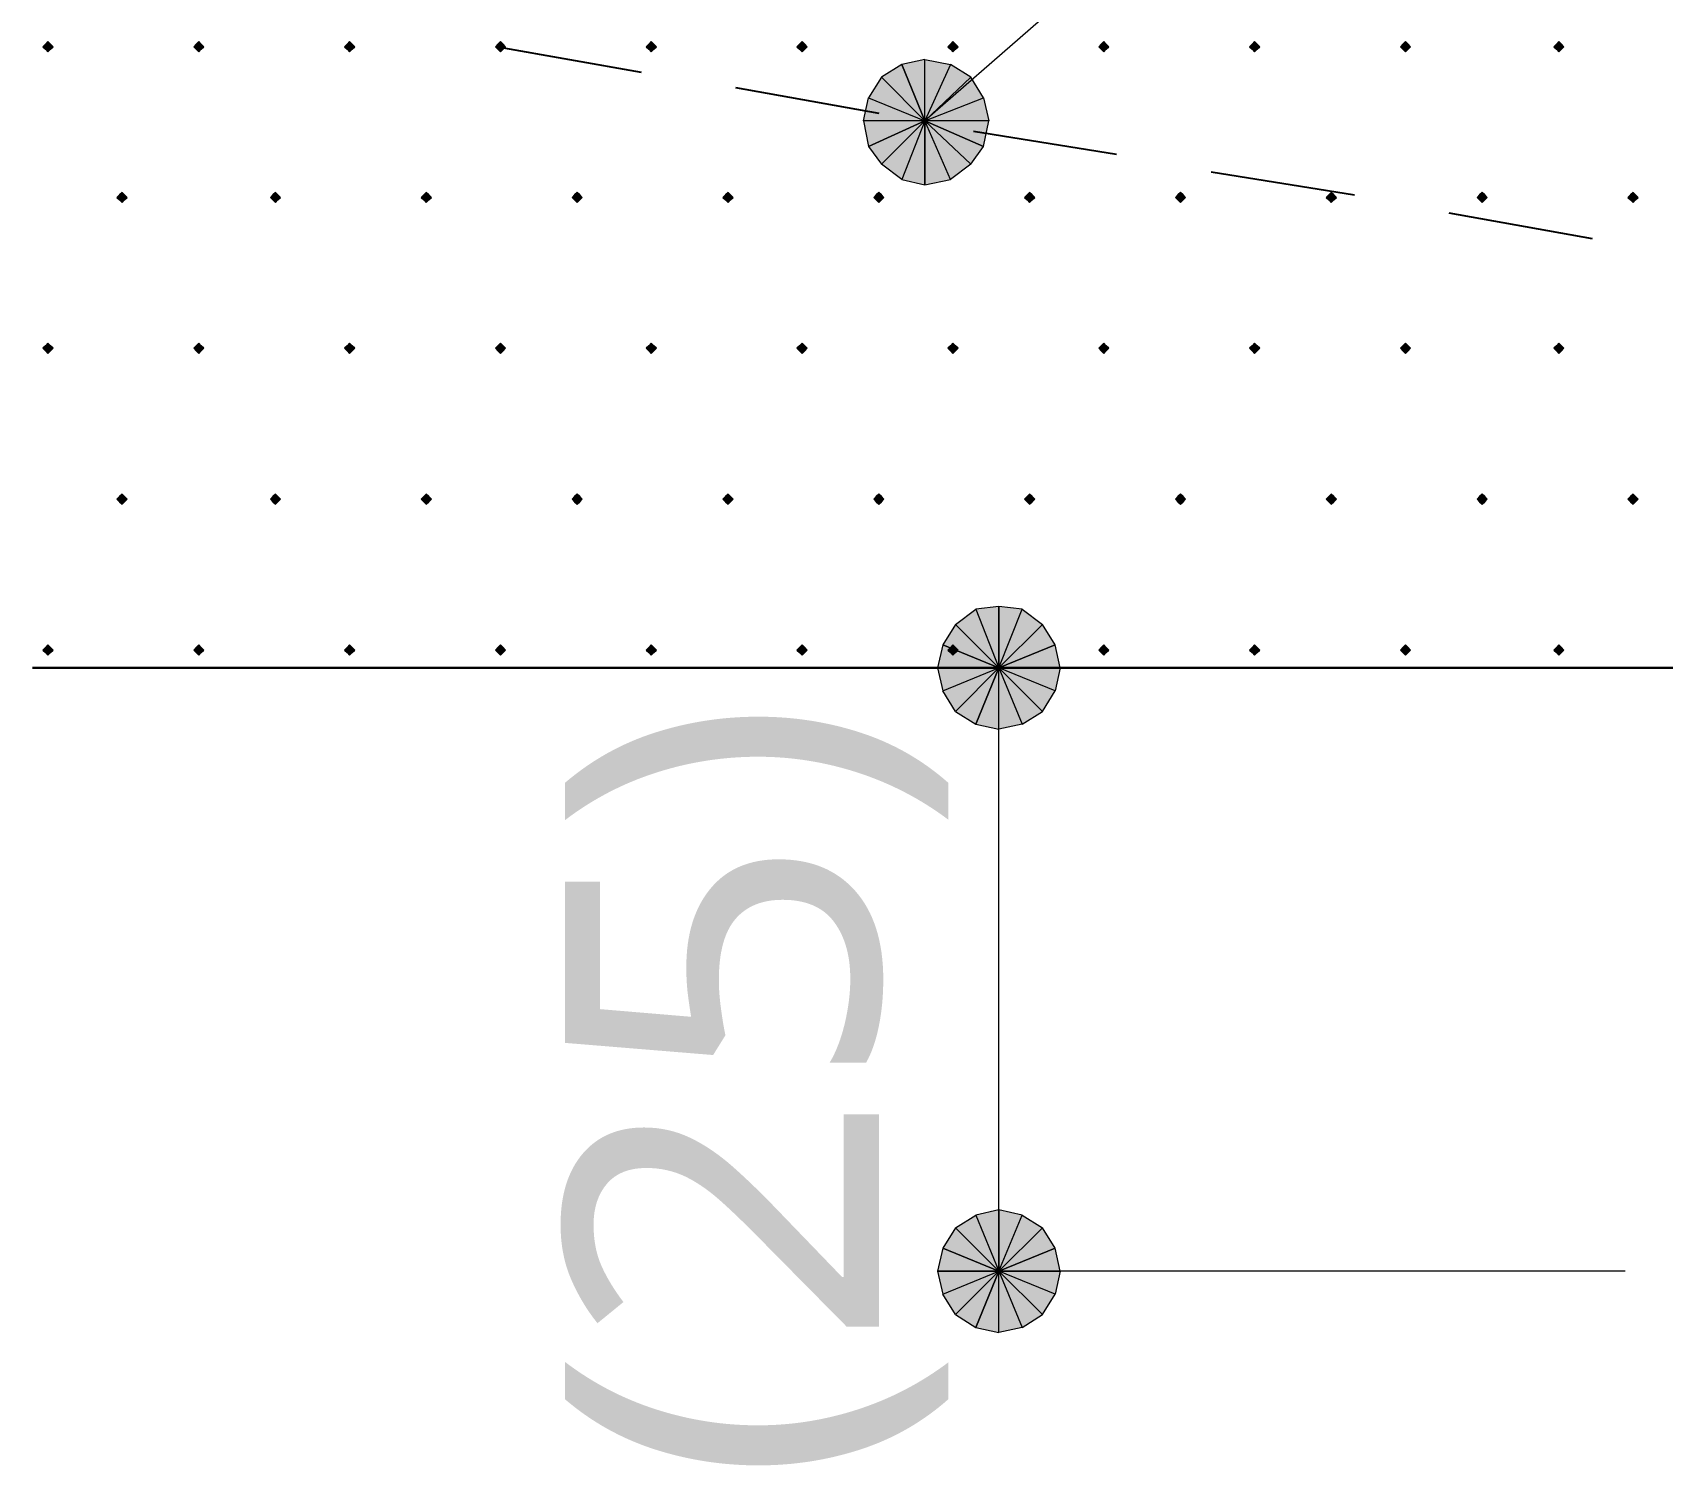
# Model space of a CAD drawing. Header units: millimetres. Extents: x 0 to 420, y 0 to 297.
# Drawn here: x 127.55 to 141.04, y 220.73 to 232.59 of the extents above; entities that cross this region are included whole.
import ezdxf
from ezdxf.enums import TextEntityAlignment as Align

# ---------------------------------------------------------------- set-up
doc = ezdxf.new("R2010")
doc.units = ezdxf.units.MM
doc.styles.add('kst32b', font='NotoSansJP-Variable.ttf')

msp = doc.modelspace()

# ---------------------------------------------------------------- hatches: boundary and pattern name
for points in [[(127.677, 232.516), (127.656, 232.495), (127.635, 232.473), (127.656, 232.452), (127.677, 232.431), (127.699, 232.452), (127.72, 232.473), (127.699, 232.495), (127.677, 232.516)], [(128.926, 232.516), (128.905, 232.495), (128.884, 232.473), (128.905, 232.452), (128.926, 232.431), (128.947, 232.452), (128.969, 232.473), (128.947, 232.495), (128.926, 232.516)], [(130.175, 232.516), (130.154, 232.495), (130.133, 232.473), (130.154, 232.452), (130.175, 232.431), (130.196, 232.452), (130.217, 232.473), (130.196, 232.495), (130.175, 232.516)], [(131.424, 232.516), (131.403, 232.495), (131.382, 232.473), (131.403, 232.452), (131.424, 232.431), (131.445, 232.452), (131.466, 232.473), (131.445, 232.495), (131.424, 232.516)], [(132.673, 232.516), (132.652, 232.495), (132.63, 232.473), (132.652, 232.452), (132.673, 232.431), (132.694, 232.452), (132.715, 232.473), (132.694, 232.495), (132.673, 232.516)], [(133.921, 232.516), (133.9, 232.495), (133.879, 232.473), (133.9, 232.452), (133.921, 232.431), (133.943, 232.452), (133.964, 232.473), (133.943, 232.495), (133.921, 232.516)], [(135.17, 232.516), (135.149, 232.495), (135.128, 232.473), (135.149, 232.452), (135.17, 232.431), (135.192, 232.452), (135.213, 232.473), (135.192, 232.495), (135.17, 232.516)], [(136.419, 232.516), (136.398, 232.495), (136.377, 232.473), (136.398, 232.452), (136.419, 232.431), (136.44, 232.452), (136.462, 232.473), (136.44, 232.495), (136.419, 232.516)], [(137.668, 232.516), (137.647, 232.495), (137.626, 232.473), (137.647, 232.452), (137.668, 232.431), (137.689, 232.452), (137.71, 232.473), (137.689, 232.495), (137.668, 232.516)], [(138.917, 232.516), (138.896, 232.495), (138.875, 232.473), (138.896, 232.452), (138.917, 232.431), (138.938, 232.452), (138.959, 232.473), (138.938, 232.495), (138.917, 232.516)], [(140.187, 232.516), (140.166, 232.495), (140.145, 232.473), (140.166, 232.452), (140.187, 232.431), (140.208, 232.452), (140.229, 232.473), (140.208, 232.495), (140.187, 232.516)], [(134.747, 232.325), (134.578, 232.22), (134.938, 231.86), (134.747, 232.325)], [(128.291, 231.267), (128.27, 231.246), (128.249, 231.225), (128.27, 231.204), (128.291, 231.182), (128.312, 231.204), (128.334, 231.225), (128.312, 231.246), (128.291, 231.267)], [(129.561, 231.267), (129.54, 231.246), (129.519, 231.225), (129.54, 231.204), (129.561, 231.182), (129.582, 231.204), (129.604, 231.225), (129.582, 231.246), (129.561, 231.267)], [(130.81, 231.267), (130.789, 231.246), (130.768, 231.225), (130.789, 231.204), (130.81, 231.182), (130.831, 231.204), (130.852, 231.225), (130.831, 231.246), (130.81, 231.267)], [(132.059, 231.267), (132.038, 231.246), (132.017, 231.225), (132.038, 231.204), (132.059, 231.182), (132.08, 231.204), (132.101, 231.225), (132.08, 231.246), (132.059, 231.267)], [(133.308, 231.267), (133.287, 231.246), (133.265, 231.225), (133.287, 231.204), (133.308, 231.182), (133.329, 231.204), (133.35, 231.225), (133.329, 231.246), (133.308, 231.267)], [(134.557, 231.267), (134.535, 231.246), (134.514, 231.225), (134.535, 231.204), (134.557, 231.182), (134.578, 231.204), (134.599, 231.225), (134.578, 231.246), (134.557, 231.267)], [(135.805, 231.267), (135.784, 231.246), (135.763, 231.225), (135.784, 231.204), (135.805, 231.182), (135.827, 231.204), (135.848, 231.225), (135.827, 231.246), (135.805, 231.267)], [(137.054, 231.267), (137.033, 231.246), (137.012, 231.225), (137.033, 231.204), (137.054, 231.182), (137.075, 231.204), (137.096, 231.225), (137.075, 231.246), (137.054, 231.267)], [(138.303, 231.267), (138.282, 231.246), (138.261, 231.225), (138.282, 231.204), (138.303, 231.182), (138.324, 231.204), (138.345, 231.225), (138.324, 231.246), (138.303, 231.267)], [(139.552, 231.267), (139.531, 231.246), (139.51, 231.225), (139.531, 231.204), (139.552, 231.182), (139.573, 231.204), (139.594, 231.225), (139.573, 231.246), (139.552, 231.267)], [(140.801, 231.267), (140.779, 231.246), (140.758, 231.225), (140.779, 231.204), (140.801, 231.182), (140.822, 231.204), (140.843, 231.225), (140.822, 231.246), (140.801, 231.267)], [(127.677, 230.018), (127.656, 229.997), (127.635, 229.976), (127.656, 229.955), (127.677, 229.933), (127.699, 229.955), (127.72, 229.976), (127.699, 229.997), (127.677, 230.018)], [(128.926, 230.018), (128.905, 229.997), (128.884, 229.976), (128.905, 229.955), (128.926, 229.933), (128.947, 229.955), (128.969, 229.976), (128.947, 229.997), (128.926, 230.018)], [(130.175, 230.018), (130.154, 229.997), (130.133, 229.976), (130.154, 229.955), (130.175, 229.933), (130.196, 229.955), (130.217, 229.976), (130.196, 229.997), (130.175, 230.018)], [(131.424, 230.018), (131.403, 229.997), (131.382, 229.976), (131.403, 229.955), (131.424, 229.933), (131.445, 229.955), (131.466, 229.976), (131.445, 229.997), (131.424, 230.018)], [(132.673, 230.018), (132.652, 229.997), (132.63, 229.976), (132.652, 229.955), (132.673, 229.933), (132.694, 229.955), (132.715, 229.976), (132.694, 229.997), (132.673, 230.018)], [(133.921, 230.018), (133.9, 229.997), (133.879, 229.976), (133.9, 229.955), (133.921, 229.933), (133.943, 229.955), (133.964, 229.976), (133.943, 229.997), (133.921, 230.018)], [(135.17, 230.018), (135.149, 229.997), (135.128, 229.976), (135.149, 229.955), (135.17, 229.933), (135.192, 229.955), (135.213, 229.976), (135.192, 229.997), (135.17, 230.018)], [(136.419, 230.018), (136.398, 229.997), (136.377, 229.976), (136.398, 229.955), (136.419, 229.933), (136.44, 229.955), (136.462, 229.976), (136.44, 229.997), (136.419, 230.018)], [(137.668, 230.018), (137.647, 229.997), (137.626, 229.976), (137.647, 229.955), (137.668, 229.933), (137.689, 229.955), (137.71, 229.976), (137.689, 229.997), (137.668, 230.018)], [(138.917, 230.018), (138.896, 229.997), (138.875, 229.976), (138.896, 229.955), (138.917, 229.933), (138.938, 229.955), (138.959, 229.976), (138.938, 229.997), (138.917, 230.018)], [(140.187, 230.018), (140.166, 229.997), (140.145, 229.976), (140.166, 229.955), (140.187, 229.933), (140.208, 229.955), (140.229, 229.976), (140.208, 229.997), (140.187, 230.018)], [(128.291, 228.769), (128.27, 228.748), (128.249, 228.727), (128.27, 228.706), (128.291, 228.685), (128.312, 228.706), (128.334, 228.727), (128.312, 228.748), (128.291, 228.769)], [(129.561, 228.769), (129.54, 228.748), (129.519, 228.727), (129.54, 228.706), (129.561, 228.685), (129.582, 228.706), (129.604, 228.727), (129.582, 228.748), (129.561, 228.769)], [(130.81, 228.769), (130.789, 228.748), (130.768, 228.727), (130.789, 228.706), (130.81, 228.685), (130.831, 228.706), (130.852, 228.727), (130.831, 228.748), (130.81, 228.769)], [(132.059, 228.769), (132.038, 228.748), (132.017, 228.727), (132.038, 228.706), (132.059, 228.685), (132.08, 228.706), (132.101, 228.727), (132.08, 228.748), (132.059, 228.769)], [(133.308, 228.769), (133.287, 228.748), (133.265, 228.727), (133.287, 228.706), (133.308, 228.685), (133.329, 228.706), (133.35, 228.727), (133.329, 228.748), (133.308, 228.769)], [(134.557, 228.769), (134.535, 228.748), (134.514, 228.727), (134.535, 228.706), (134.557, 228.685), (134.578, 228.706), (134.599, 228.727), (134.578, 228.748), (134.557, 228.769)], [(135.805, 228.769), (135.784, 228.748), (135.763, 228.727), (135.784, 228.706), (135.805, 228.685), (135.827, 228.706), (135.848, 228.727), (135.827, 228.748), (135.805, 228.769)], [(137.054, 228.769), (137.033, 228.748), (137.012, 228.727), (137.033, 228.706), (137.054, 228.685), (137.075, 228.706), (137.096, 228.727), (137.075, 228.748), (137.054, 228.769)], [(138.303, 228.769), (138.282, 228.748), (138.261, 228.727), (138.282, 228.706), (138.303, 228.685), (138.324, 228.706), (138.345, 228.727), (138.324, 228.748), (138.303, 228.769)], [(139.552, 228.769), (139.531, 228.748), (139.51, 228.727), (139.531, 228.706), (139.552, 228.685), (139.573, 228.706), (139.594, 228.727), (139.573, 228.748), (139.552, 228.769)], [(140.801, 228.769), (140.779, 228.748), (140.758, 228.727), (140.779, 228.706), (140.801, 228.685), (140.822, 228.706), (140.843, 228.727), (140.822, 228.748), (140.801, 228.769)], [(127.677, 227.521), (127.656, 227.499), (127.635, 227.478), (127.656, 227.457), (127.677, 227.436), (127.699, 227.457), (127.72, 227.478), (127.699, 227.499), (127.677, 227.521)], [(128.926, 227.521), (128.905, 227.499), (128.884, 227.478), (128.905, 227.457), (128.926, 227.436), (128.947, 227.457), (128.969, 227.478), (128.947, 227.499), (128.926, 227.521)], [(130.175, 227.521), (130.154, 227.499), (130.133, 227.478), (130.154, 227.457), (130.175, 227.436), (130.196, 227.457), (130.217, 227.478), (130.196, 227.499), (130.175, 227.521)], [(131.424, 227.521), (131.403, 227.499), (131.382, 227.478), (131.403, 227.457), (131.424, 227.436), (131.445, 227.457), (131.466, 227.478), (131.445, 227.499), (131.424, 227.521)], [(132.673, 227.521), (132.652, 227.499), (132.63, 227.478), (132.652, 227.457), (132.673, 227.436), (132.694, 227.457), (132.715, 227.478), (132.694, 227.499), (132.673, 227.521)], [(133.921, 227.521), (133.9, 227.499), (133.879, 227.478), (133.9, 227.457), (133.921, 227.436), (133.943, 227.457), (133.964, 227.478), (133.943, 227.499), (133.921, 227.521)], [(135.086, 227.521), (135.043, 227.33), (135.551, 227.33), (135.086, 227.521)], [(135.17, 227.521), (135.149, 227.499), (135.128, 227.478), (135.149, 227.457), (135.17, 227.436), (135.192, 227.457), (135.213, 227.478), (135.192, 227.499), (135.17, 227.521)], [(136.419, 227.521), (136.398, 227.499), (136.377, 227.478), (136.398, 227.457), (136.419, 227.436), (136.44, 227.457), (136.462, 227.478), (136.44, 227.499), (136.419, 227.521)], [(137.668, 227.521), (137.647, 227.499), (137.626, 227.478), (137.647, 227.457), (137.668, 227.436), (137.689, 227.457), (137.71, 227.478), (137.689, 227.499), (137.668, 227.521)], [(138.917, 227.521), (138.896, 227.499), (138.875, 227.478), (138.896, 227.457), (138.917, 227.436), (138.938, 227.457), (138.959, 227.478), (138.938, 227.499), (138.917, 227.521)], [(140.187, 227.521), (140.166, 227.499), (140.145, 227.478), (140.166, 227.457), (140.187, 227.436), (140.208, 227.457), (140.229, 227.478), (140.208, 227.499), (140.187, 227.521)], [(135.086, 222.525), (135.043, 222.335), (135.551, 222.335), (135.086, 222.525)]]:
    msp.add_hatch(color=7).paths.add_polyline_path(points)
h = msp.add_hatch(color=7)
h.paths.add_polyline_path([(135.319, 232.22), (135.149, 232.325), (134.938, 231.86), (135.319, 232.22)])
h.paths.add_polyline_path([(135.149, 232.325), (134.938, 231.86), (134.938, 232.368), (135.149, 232.325)])
h.paths.add_polyline_path([(134.938, 231.86), (134.938, 232.368), (134.747, 232.325), (134.938, 231.86)])
h = msp.add_hatch(color=7)
h.paths.add_polyline_path([(134.578, 232.22), (134.472, 232.05), (134.938, 231.86), (134.578, 232.22)])
h.paths.add_polyline_path([(134.472, 232.05), (134.938, 231.86), (134.429, 231.86), (134.472, 232.05)])
h.paths.add_polyline_path([(134.938, 231.86), (134.429, 231.86), (134.472, 231.648), (134.938, 231.86)])
h = msp.add_hatch(color=7)
h.paths.add_polyline_path([(135.424, 231.648), (135.467, 231.86), (134.938, 231.86), (135.424, 231.648)])
h.paths.add_polyline_path([(135.467, 231.86), (134.938, 231.86), (135.424, 232.05), (135.467, 231.86)])
h.paths.add_polyline_path([(134.938, 231.86), (135.424, 232.05), (135.319, 232.22), (134.938, 231.86)])
h = msp.add_hatch(color=7)
h.paths.add_polyline_path([(134.472, 231.648), (134.578, 231.5), (134.938, 231.86), (134.472, 231.648)])
h.paths.add_polyline_path([(134.578, 231.5), (134.938, 231.86), (134.747, 231.373), (134.578, 231.5)])
h.paths.add_polyline_path([(134.938, 231.86), (134.747, 231.373), (134.938, 231.33), (134.938, 231.86)])
h = msp.add_hatch(color=7)
h.paths.add_polyline_path([(134.938, 231.33), (135.149, 231.373), (134.938, 231.86), (134.938, 231.33)])
h.paths.add_polyline_path([(135.149, 231.373), (134.938, 231.86), (135.319, 231.5), (135.149, 231.373)])
h.paths.add_polyline_path([(134.938, 231.86), (135.319, 231.5), (135.424, 231.648), (134.938, 231.86)])
h = msp.add_hatch(color=7)
h.paths.add_polyline_path([(135.551, 227.838), (135.361, 227.817), (135.551, 227.33), (135.551, 227.838)])
h.paths.add_polyline_path([(135.361, 227.817), (135.551, 227.33), (135.192, 227.69), (135.361, 227.817)])
h.paths.add_polyline_path([(135.551, 227.33), (135.192, 227.69), (135.086, 227.521), (135.551, 227.33)])
h = msp.add_hatch(color=7)
h.paths.add_polyline_path([(136.017, 227.521), (135.911, 227.69), (135.551, 227.33), (136.017, 227.521)])
h.paths.add_polyline_path([(135.911, 227.69), (135.551, 227.33), (135.742, 227.817), (135.911, 227.69)])
h.paths.add_polyline_path([(135.551, 227.33), (135.742, 227.817), (135.551, 227.838), (135.551, 227.33)])
h = msp.add_hatch(color=7)
h.paths.add_polyline_path([(135.911, 226.97), (136.017, 227.139), (135.551, 227.33), (135.911, 226.97)])
h.paths.add_polyline_path([(136.017, 227.139), (135.551, 227.33), (136.059, 227.33), (136.017, 227.139)])
h.paths.add_polyline_path([(135.551, 227.33), (136.059, 227.33), (136.017, 227.521), (135.551, 227.33)])
h = msp.add_hatch(color=7)
h.paths.add_polyline_path([(135.043, 227.33), (135.086, 227.139), (135.551, 227.33), (135.043, 227.33)])
h.paths.add_polyline_path([(135.086, 227.139), (135.551, 227.33), (135.192, 226.97), (135.086, 227.139)])
h.paths.add_polyline_path([(135.551, 227.33), (135.192, 226.97), (135.361, 226.864), (135.551, 227.33)])
h = msp.add_hatch(color=7)
h.paths.add_polyline_path([(135.361, 226.864), (135.551, 226.822), (135.551, 227.33), (135.361, 226.864)])
h.paths.add_polyline_path([(135.551, 226.822), (135.551, 227.33), (135.742, 226.864), (135.551, 226.822)])
h.paths.add_polyline_path([(135.551, 227.33), (135.742, 226.864), (135.911, 226.97), (135.551, 227.33)])
h = msp.add_hatch(color=7)
h.paths.add_polyline_path([(135.551, 222.843), (135.361, 222.8), (135.551, 222.335), (135.551, 222.843)])
h.paths.add_polyline_path([(135.361, 222.8), (135.551, 222.335), (135.192, 222.695), (135.361, 222.8)])
h.paths.add_polyline_path([(135.551, 222.335), (135.192, 222.695), (135.086, 222.525), (135.551, 222.335)])
h = msp.add_hatch(color=7)
h.paths.add_polyline_path([(136.017, 222.525), (135.911, 222.695), (135.551, 222.335), (136.017, 222.525)])
h.paths.add_polyline_path([(135.911, 222.695), (135.551, 222.335), (135.742, 222.8), (135.911, 222.695)])
h.paths.add_polyline_path([(135.551, 222.335), (135.742, 222.8), (135.551, 222.843), (135.551, 222.335)])
h = msp.add_hatch(color=7)
h.paths.add_polyline_path([(135.911, 221.975), (136.017, 222.144), (135.551, 222.335), (135.911, 221.975)])
h.paths.add_polyline_path([(136.017, 222.144), (135.551, 222.335), (136.059, 222.335), (136.017, 222.144)])
h.paths.add_polyline_path([(135.551, 222.335), (136.059, 222.335), (136.017, 222.525), (135.551, 222.335)])
h = msp.add_hatch(color=7)
h.paths.add_polyline_path([(135.043, 222.335), (135.086, 222.144), (135.551, 222.335), (135.043, 222.335)])
h.paths.add_polyline_path([(135.086, 222.144), (135.551, 222.335), (135.192, 221.975), (135.086, 222.144)])
h.paths.add_polyline_path([(135.551, 222.335), (135.192, 221.975), (135.361, 221.869), (135.551, 222.335)])
h = msp.add_hatch(color=7)
h.paths.add_polyline_path([(135.361, 221.869), (135.551, 221.827), (135.551, 222.335), (135.361, 221.869)])
h.paths.add_polyline_path([(135.551, 221.827), (135.551, 222.335), (135.742, 221.869), (135.551, 221.827)])
h.paths.add_polyline_path([(135.551, 222.335), (135.742, 221.869), (135.911, 221.975), (135.551, 222.335)])

# ---------------------------------------------------------------- linework, layer by layer
at = {"lineweight": 13}
for points in [[(145.436, 241.004), (134.938, 231.86)], [(140.737, 222.335), (135.551, 222.335), (135.551, 227.33)]]:
    msp.add_lwpolyline(points, dxfattribs=at)
at = {"lineweight": 0}
for points in [[(127.677, 232.516), (127.656, 232.495), (127.635, 232.473), (127.656, 232.452), (127.677, 232.431), (127.699, 232.452), (127.72, 232.473), (127.699, 232.495)], [(128.926, 232.516), (128.905, 232.495), (128.884, 232.473), (128.905, 232.452), (128.926, 232.431), (128.947, 232.452), (128.969, 232.473), (128.947, 232.495)], [(130.175, 232.516), (130.154, 232.495), (130.133, 232.473), (130.154, 232.452), (130.175, 232.431), (130.196, 232.452), (130.217, 232.473), (130.196, 232.495)], [(131.424, 232.516), (131.403, 232.495), (131.382, 232.473), (131.403, 232.452), (131.424, 232.431), (131.445, 232.452), (131.466, 232.473), (131.445, 232.495)], [(132.673, 232.516), (132.652, 232.495), (132.63, 232.473), (132.652, 232.452), (132.673, 232.431), (132.694, 232.452), (132.715, 232.473), (132.694, 232.495)], [(133.921, 232.516), (133.9, 232.495), (133.879, 232.473), (133.9, 232.452), (133.921, 232.431), (133.943, 232.452), (133.964, 232.473), (133.943, 232.495)], [(135.17, 232.516), (135.149, 232.495), (135.128, 232.473), (135.149, 232.452), (135.17, 232.431), (135.192, 232.452), (135.213, 232.473), (135.192, 232.495)], [(136.419, 232.516), (136.398, 232.495), (136.377, 232.473), (136.398, 232.452), (136.419, 232.431), (136.44, 232.452), (136.462, 232.473), (136.44, 232.495)], [(137.668, 232.516), (137.647, 232.495), (137.626, 232.473), (137.647, 232.452), (137.668, 232.431), (137.689, 232.452), (137.71, 232.473), (137.689, 232.495)], [(138.917, 232.516), (138.896, 232.495), (138.875, 232.473), (138.896, 232.452), (138.917, 232.431), (138.938, 232.452), (138.959, 232.473), (138.938, 232.495)], [(140.187, 232.516), (140.166, 232.495), (140.145, 232.473), (140.166, 232.452), (140.187, 232.431), (140.208, 232.452), (140.229, 232.473), (140.208, 232.495)], [(134.938, 231.86), (134.938, 232.368), (134.747, 232.325)], [(135.149, 232.325), (134.938, 231.86), (134.938, 232.368)], [(134.747, 232.325), (134.578, 232.22), (134.938, 231.86)], [(135.319, 232.22), (135.149, 232.325), (134.938, 231.86)], [(134.578, 232.22), (134.472, 232.05), (134.938, 231.86)], [(134.938, 231.86), (135.424, 232.05), (135.319, 232.22)], [(134.472, 232.05), (134.938, 231.86), (134.429, 231.86)], [(135.467, 231.86), (134.938, 231.86), (135.424, 232.05)], [(134.938, 231.86), (134.429, 231.86), (134.472, 231.648)], [(134.472, 231.648), (134.578, 231.5), (134.938, 231.86)], [(134.578, 231.5), (134.938, 231.86), (134.747, 231.373)], [(134.938, 231.86), (134.747, 231.373), (134.938, 231.33)], [(134.938, 231.33), (135.149, 231.373), (134.938, 231.86)], [(135.149, 231.373), (134.938, 231.86), (135.319, 231.5)], [(134.938, 231.86), (135.319, 231.5), (135.424, 231.648)], [(135.424, 231.648), (135.467, 231.86), (134.938, 231.86)], [(128.291, 231.267), (128.27, 231.246), (128.249, 231.225), (128.27, 231.204), (128.291, 231.182), (128.312, 231.204), (128.334, 231.225), (128.312, 231.246)], [(129.561, 231.267), (129.54, 231.246), (129.519, 231.225), (129.54, 231.204), (129.561, 231.182), (129.582, 231.204), (129.604, 231.225), (129.582, 231.246)], [(130.81, 231.267), (130.789, 231.246), (130.768, 231.225), (130.789, 231.204), (130.81, 231.182), (130.831, 231.204), (130.852, 231.225), (130.831, 231.246)], [(132.059, 231.267), (132.038, 231.246), (132.017, 231.225), (132.038, 231.204), (132.059, 231.182), (132.08, 231.204), (132.101, 231.225), (132.08, 231.246)], [(133.308, 231.267), (133.287, 231.246), (133.265, 231.225), (133.287, 231.204), (133.308, 231.182), (133.329, 231.204), (133.35, 231.225), (133.329, 231.246)], [(134.557, 231.267), (134.535, 231.246), (134.514, 231.225), (134.535, 231.204), (134.557, 231.182), (134.578, 231.204), (134.599, 231.225), (134.578, 231.246)], [(135.805, 231.267), (135.784, 231.246), (135.763, 231.225), (135.784, 231.204), (135.805, 231.182), (135.827, 231.204), (135.848, 231.225), (135.827, 231.246)], [(137.054, 231.267), (137.033, 231.246), (137.012, 231.225), (137.033, 231.204), (137.054, 231.182), (137.075, 231.204), (137.096, 231.225), (137.075, 231.246)], [(138.303, 231.267), (138.282, 231.246), (138.261, 231.225), (138.282, 231.204), (138.303, 231.182), (138.324, 231.204), (138.345, 231.225), (138.324, 231.246)], [(139.552, 231.267), (139.531, 231.246), (139.51, 231.225), (139.531, 231.204), (139.552, 231.182), (139.573, 231.204), (139.594, 231.225), (139.573, 231.246)], [(140.801, 231.267), (140.779, 231.246), (140.758, 231.225), (140.779, 231.204), (140.801, 231.182), (140.822, 231.204), (140.843, 231.225), (140.822, 231.246)], [(127.677, 230.018), (127.656, 229.997), (127.635, 229.976), (127.656, 229.955), (127.677, 229.933), (127.699, 229.955), (127.72, 229.976), (127.699, 229.997)], [(128.926, 230.018), (128.905, 229.997), (128.884, 229.976), (128.905, 229.955), (128.926, 229.933), (128.947, 229.955), (128.969, 229.976), (128.947, 229.997)], [(130.175, 230.018), (130.154, 229.997), (130.133, 229.976), (130.154, 229.955), (130.175, 229.933), (130.196, 229.955), (130.217, 229.976), (130.196, 229.997)], [(131.424, 230.018), (131.403, 229.997), (131.382, 229.976), (131.403, 229.955), (131.424, 229.933), (131.445, 229.955), (131.466, 229.976), (131.445, 229.997)], [(132.673, 230.018), (132.652, 229.997), (132.63, 229.976), (132.652, 229.955), (132.673, 229.933), (132.694, 229.955), (132.715, 229.976), (132.694, 229.997)], [(133.921, 230.018), (133.9, 229.997), (133.879, 229.976), (133.9, 229.955), (133.921, 229.933), (133.943, 229.955), (133.964, 229.976), (133.943, 229.997)], [(135.17, 230.018), (135.149, 229.997), (135.128, 229.976), (135.149, 229.955), (135.17, 229.933), (135.192, 229.955), (135.213, 229.976), (135.192, 229.997)], [(136.419, 230.018), (136.398, 229.997), (136.377, 229.976), (136.398, 229.955), (136.419, 229.933), (136.44, 229.955), (136.462, 229.976), (136.44, 229.997)], [(137.668, 230.018), (137.647, 229.997), (137.626, 229.976), (137.647, 229.955), (137.668, 229.933), (137.689, 229.955), (137.71, 229.976), (137.689, 229.997)], [(138.917, 230.018), (138.896, 229.997), (138.875, 229.976), (138.896, 229.955), (138.917, 229.933), (138.938, 229.955), (138.959, 229.976), (138.938, 229.997)], [(140.187, 230.018), (140.166, 229.997), (140.145, 229.976), (140.166, 229.955), (140.187, 229.933), (140.208, 229.955), (140.229, 229.976), (140.208, 229.997)], [(128.291, 228.769), (128.27, 228.748), (128.249, 228.727), (128.27, 228.706), (128.291, 228.685), (128.312, 228.706), (128.334, 228.727), (128.312, 228.748)], [(129.561, 228.769), (129.54, 228.748), (129.519, 228.727), (129.54, 228.706), (129.561, 228.685), (129.582, 228.706), (129.604, 228.727), (129.582, 228.748)], [(130.81, 228.769), (130.789, 228.748), (130.768, 228.727), (130.789, 228.706), (130.81, 228.685), (130.831, 228.706), (130.852, 228.727), (130.831, 228.748)], [(132.059, 228.769), (132.038, 228.748), (132.017, 228.727), (132.038, 228.706), (132.059, 228.685), (132.08, 228.706), (132.101, 228.727), (132.08, 228.748)], [(133.308, 228.769), (133.287, 228.748), (133.265, 228.727), (133.287, 228.706), (133.308, 228.685), (133.329, 228.706), (133.35, 228.727), (133.329, 228.748)], [(134.557, 228.769), (134.535, 228.748), (134.514, 228.727), (134.535, 228.706), (134.557, 228.685), (134.578, 228.706), (134.599, 228.727), (134.578, 228.748)], [(135.805, 228.769), (135.784, 228.748), (135.763, 228.727), (135.784, 228.706), (135.805, 228.685), (135.827, 228.706), (135.848, 228.727), (135.827, 228.748)], [(137.054, 228.769), (137.033, 228.748), (137.012, 228.727), (137.033, 228.706), (137.054, 228.685), (137.075, 228.706), (137.096, 228.727), (137.075, 228.748)], [(138.303, 228.769), (138.282, 228.748), (138.261, 228.727), (138.282, 228.706), (138.303, 228.685), (138.324, 228.706), (138.345, 228.727), (138.324, 228.748)], [(139.552, 228.769), (139.531, 228.748), (139.51, 228.727), (139.531, 228.706), (139.552, 228.685), (139.573, 228.706), (139.594, 228.727), (139.573, 228.748)], [(140.801, 228.769), (140.779, 228.748), (140.758, 228.727), (140.779, 228.706), (140.801, 228.685), (140.822, 228.706), (140.843, 228.727), (140.822, 228.748)], [(135.361, 227.817), (135.551, 227.33), (135.192, 227.69)], [(135.551, 227.838), (135.361, 227.817), (135.551, 227.33)], [(135.551, 227.33), (135.742, 227.817), (135.551, 227.838)], [(135.911, 227.69), (135.551, 227.33), (135.742, 227.817)], [(135.551, 227.33), (135.192, 227.69), (135.086, 227.521)], [(136.017, 227.521), (135.911, 227.69), (135.551, 227.33)], [(127.677, 227.521), (127.656, 227.499), (127.635, 227.478), (127.656, 227.457), (127.677, 227.436), (127.699, 227.457), (127.72, 227.478), (127.699, 227.499)], [(128.926, 227.521), (128.905, 227.499), (128.884, 227.478), (128.905, 227.457), (128.926, 227.436), (128.947, 227.457), (128.969, 227.478), (128.947, 227.499)], [(130.175, 227.521), (130.154, 227.499), (130.133, 227.478), (130.154, 227.457), (130.175, 227.436), (130.196, 227.457), (130.217, 227.478), (130.196, 227.499)], [(131.424, 227.521), (131.403, 227.499), (131.382, 227.478), (131.403, 227.457), (131.424, 227.436), (131.445, 227.457), (131.466, 227.478), (131.445, 227.499)], [(132.673, 227.521), (132.652, 227.499), (132.63, 227.478), (132.652, 227.457), (132.673, 227.436), (132.694, 227.457), (132.715, 227.478), (132.694, 227.499)], [(133.921, 227.521), (133.9, 227.499), (133.879, 227.478), (133.9, 227.457), (133.921, 227.436), (133.943, 227.457), (133.964, 227.478), (133.943, 227.499)], [(135.086, 227.521), (135.043, 227.33), (135.551, 227.33)], [(135.17, 227.521), (135.149, 227.499), (135.128, 227.478), (135.149, 227.457), (135.17, 227.436), (135.192, 227.457), (135.213, 227.478), (135.192, 227.499)], [(135.551, 227.33), (136.059, 227.33), (136.017, 227.521)], [(136.419, 227.521), (136.398, 227.499), (136.377, 227.478), (136.398, 227.457), (136.419, 227.436), (136.44, 227.457), (136.462, 227.478), (136.44, 227.499)], [(137.668, 227.521), (137.647, 227.499), (137.626, 227.478), (137.647, 227.457), (137.668, 227.436), (137.689, 227.457), (137.71, 227.478), (137.689, 227.499)], [(138.917, 227.521), (138.896, 227.499), (138.875, 227.478), (138.896, 227.457), (138.917, 227.436), (138.938, 227.457), (138.959, 227.478), (138.938, 227.499)], [(140.187, 227.521), (140.166, 227.499), (140.145, 227.478), (140.166, 227.457), (140.187, 227.436), (140.208, 227.457), (140.229, 227.478), (140.208, 227.499)], [(135.043, 227.33), (135.086, 227.139), (135.551, 227.33)], [(135.086, 227.139), (135.551, 227.33), (135.192, 226.97)], [(135.551, 227.33), (135.192, 226.97), (135.361, 226.864)], [(135.361, 226.864), (135.551, 226.822), (135.551, 227.33)], [(135.551, 226.822), (135.551, 227.33), (135.742, 226.864)], [(135.551, 227.33), (135.742, 226.864), (135.911, 226.97)], [(135.911, 226.97), (136.017, 227.139), (135.551, 227.33)], [(136.017, 227.139), (135.551, 227.33), (136.059, 227.33)], [(135.361, 222.8), (135.551, 222.335), (135.192, 222.695)], [(135.551, 222.843), (135.361, 222.8), (135.551, 222.335)], [(135.551, 222.335), (135.742, 222.8), (135.551, 222.843)], [(135.911, 222.695), (135.551, 222.335), (135.742, 222.8)], [(135.551, 222.335), (135.192, 222.695), (135.086, 222.525)], [(136.017, 222.525), (135.911, 222.695), (135.551, 222.335)], [(135.086, 222.525), (135.043, 222.335), (135.551, 222.335)], [(135.551, 222.335), (136.059, 222.335), (136.017, 222.525)], [(135.043, 222.335), (135.086, 222.144), (135.551, 222.335)], [(135.086, 222.144), (135.551, 222.335), (135.192, 221.975)], [(135.551, 222.335), (135.192, 221.975), (135.361, 221.869)], [(135.361, 221.869), (135.551, 221.827), (135.551, 222.335)], [(135.551, 221.827), (135.551, 222.335), (135.742, 221.869)], [(135.551, 222.335), (135.742, 221.869), (135.911, 221.975)], [(135.911, 221.975), (136.017, 222.144), (135.551, 222.335)], [(136.017, 222.144), (135.551, 222.335), (136.059, 222.335)]]:
    msp.add_lwpolyline(points, close=True, dxfattribs=at)
at = {"lineweight": 25}
for points in [[(131.403, 232.473), (132.588, 232.262)], [(133.371, 232.135), (134.557, 231.923)], [(135.34, 231.775), (136.525, 231.584)], [(137.308, 231.436), (138.494, 231.246)], [(139.277, 231.098), (140.462, 230.886)]]:
    msp.add_lwpolyline(points, dxfattribs=at)
at = {"lineweight": 30}
msp.add_lwpolyline([(127.55, 227.33), (141.542, 227.33)], dxfattribs=at)

# ---------------------------------------------------------------- texts
at = {"style": 'kst32b'}
msp.add_text('(25)', height=2.5989, dxfattribs=at).set_placement((134.557, 220.578), (134.557, 227.075), align=Align.FIT)

doc.saveas('drawing.dxf')
